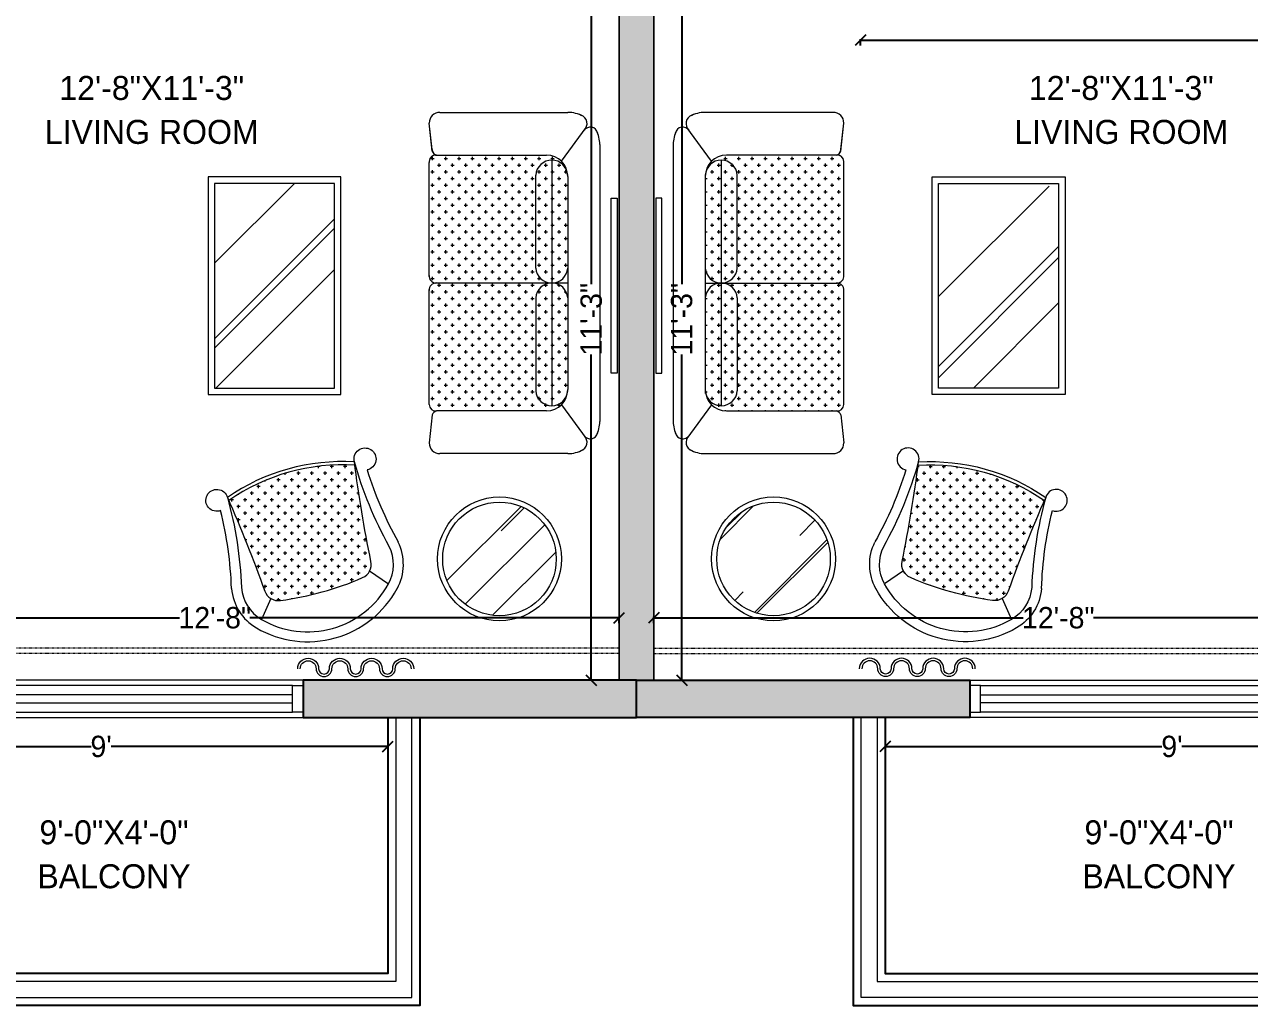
# Model space of a CAD drawing. Header units: inches. Extents: x 18646 to 39869, y 2287 to 7833.
# Drawn here: x 22294.9 to 22524.7, y 3786.6 to 3970.6 of the extents above; entities that cross this region are included whole.
import ezdxf

# ---------------------------------------------------------------- set-up
doc = ezdxf.new("R2010")
doc.units = ezdxf.units.IN
doc.header["$LTSCALE"] = 1.5
doc.header["$MEASUREMENT"] = 0
doc.header["$PDMODE"] = 3
doc.header["$PDSIZE"] = 4
doc.linetypes.add('HIDDEN', pattern=[0.375, 0.25, -0.125])
for name, color, linetype in [('A-WALL', 4, 'Continuous'), ('A-WALL-EXTR', 2, 'Continuous'), ('I-FNSH-DIMS', 7, 'Continuous'), ('I-FURN', 7, 'Continuous'), ('I-Furn Text', 7, 'Continuous'), ('I-GLAZ', 6, 'Continuous'), ('WALL', 4, 'Continuous')]:
    doc.layers.add(name, color=color, linetype=linetype)
doc.layers.add('I-DOOR', color=6, linetype='Continuous', lineweight=20)
doc.styles.add('1 by 8 new', font='GOTHIC.TTF', dxfattribs={"height": 4.5})
doc.styles.add('3 by 16', font='GOTHIC.TTF', dxfattribs={"height": 4})
doc.dimstyles.new('3 by 16', dxfattribs={"dimtxt": 4, "dimasz": 2, "dimexe": 0.18, "dimexo": 0.0625, "dimgap": 0.09, "dimtad": 0, "dimtoh": 1, "dimdec": 0, "dimzin": 0, "dimdsep": 46, "dimlunit": 4, "dimtxsty": '3 by 16', "dimblk": 'OBLIQUE', "dimcen": 0.09, "dimclrd": 256, "dimclrt": 256, "dimadec": 0, "dimazin": 0, "dimtfac": 1, "dimtdec": 0, "dimtofl": 0, "dimtmove": 0, "dimatfit": 3, "dimldrblk": 'OBLIQUE', "dimfxl": 1, "dimfxlon": 1, "dimtolj": 1, "dimtzin": 0, "dimlwd": -1, "dimarcsym": 0})
pattern_1 = [(45, (21368.623, 34202.116), (21.213203, 56.568542), [375, -50, 125, -25]), (45, (21383.295, 34234.467), (-41.18897, 5.83363), [75, -8.25, 150, -18.75]), (45, (21362.435, 34225.981), (80.079843, 103.76792), [200, -35, 100, -25])]
pattern_2 = [(0, (19647.3858, 3489.2102), (1.25, 1.25), [0.625, -1.875]), (90, (19647.6983, 3488.8977), (-1.25, 1.25), [0.625, -1.875])]
pattern_3 = [(225, (17707.447, 36980.3), (-12.727922, -33.9411255), [225, -30, 75, -15]), (225, (17698.643, 36960.89), (24.713382, -3.500179), [45, -4.95, 90, -11.25]), (225, (17711.159, 36965.982), (-48.0479058, -62.260752), [120, -21, 60, -15])]

# ---------------------------------------------------------------- blocks, each defined once
blk = doc.blocks.new('_Oblique')
at = {"color": 0, "linetype": 'ByBlock', "lineweight": -2}
blk.add_line((-0.5, -0.5), (0.5, 0.5), dxfattribs=at)
blk = doc.blocks.new('*D145')
at = {"layer": 'Defpoints', "color": 0, "lineweight": 5, "transparency": 16777216}
for p in [(22406.48, 3859.33), (22254.73, 3855.63), (22406.48, 3855.63)]:
    blk.add_point(p, dxfattribs=at)
at = {"layer": 'I-FNSH-DIMS', "color": 0, "lineweight": -2, "transparency": 16777216}
for p, q in [((22254.73, 3858.33), (22254.73, 3859.51)), ((22406.48, 3858.33), (22406.48, 3859.51))]:
    blk.add_line(p, q, dxfattribs=at)
at = {"layer": 'I-FNSH-DIMS', "transparency": 16777216}
for p, q in [((22254.73, 3859.33), (22324.01, 3859.33)), ((22406.48, 3859.33), (22337.2, 3859.33))]:
    blk.add_line(p, q, dxfattribs=at)
at = {"layer": 'I-FNSH-DIMS', "transparency": 16777216, "xscale": 2, "yscale": 2, "zscale": 2, "rotation": 180}
blk.add_blockref('_Oblique', (22254.73, 3859.33), dxfattribs=at)
at = {"layer": 'I-FNSH-DIMS', "transparency": 16777216, "xscale": 2, "yscale": 2, "zscale": 2}
blk.add_blockref('_Oblique', (22406.48, 3859.33), dxfattribs=at)
at = {"layer": 'I-FNSH-DIMS', "lineweight": 5, "transparency": 16777216, "insert": (22330.61, 3859.33), "char_height": 4, "attachment_point": 5, "style": '3 by 16'}
blk.add_mtext('\\A1;12\'-8"', dxfattribs=at)
blk = doc.blocks.new('*D146')
at = {"layer": 'Defpoints', "color": 0, "lineweight": 5, "transparency": 16777216}
for p in [(22401.25, 3983.04), (22406.48, 3983.04), (22406.48, 3847.62)]:
    blk.add_point(p, dxfattribs=at)
at = {"layer": 'I-FNSH-DIMS', "color": 0, "lineweight": -2, "transparency": 16777216}
for p, q in [((22402.25, 3983.04), (22401.07, 3983.04)), ((22402.25, 3847.62), (22401.07, 3847.62))]:
    blk.add_line(p, q, dxfattribs=at)
at = {"layer": 'I-FNSH-DIMS', "transparency": 16777216}
for p, q in [((22401.25, 3983.04), (22401.25, 3921.93)), ((22401.25, 3847.62), (22401.25, 3908.74))]:
    blk.add_line(p, q, dxfattribs=at)
at = {"layer": 'I-FNSH-DIMS', "transparency": 16777216, "xscale": 2, "yscale": 2, "zscale": 2}
for p, rotation in [((22401.25, 3983.04), 90), ((22401.25, 3847.62), 270)]:
    blk.add_blockref('_Oblique', p, dxfattribs=dict(at, rotation=rotation))
at = {"layer": 'I-FNSH-DIMS', "lineweight": 5, "transparency": 16777216, "insert": (22401.25, 3915.33), "char_height": 4, "attachment_point": 5, "rotation": 90, "style": '3 by 16'}
blk.add_mtext('\\A1;11\'-3"', dxfattribs=at)
blk = doc.blocks.new('GDHHHJ')
at = {"layer": 'I-DOOR', "lineweight": 5}
h = blk.add_hatch(dxfattribs=at)
h.set_pattern_fill('CROSS', color=8, scale=5)
h.set_pattern_definition([(0, (-31775.115, -4860.0791), (1.25, 1.25), [0.625, -1.875]), (90, (-31774.8025, -4860.3916), (-1.25, 1.25), [0.625, -1.875])])
h.paths.add_polyline_path([(0.17, 10.79, 0.355559), (-1.61, 7.85, 0.033), (0, 0, 0.03652), (2.7, -7.59, 0.351603), (5.73, -9.14, -0.018537), (23.76, -6.12, 0.16826), (17.16, 17.54, -0.018537)])
at = {"layer": 'I-DOOR', "color": 8, "lineweight": 5}
blk.add_arc((-13.71, -3.82), 37.54, 356.4872, 34.6917, dxfattribs=at)
at = {"layer": 'I-FURN', "lineweight": 5}
for p, q in [((-1.24, 9.64), (-5.15, 11.41)), ((3.93, -8.89), (1.5, -12.43))]:
    blk.add_line(p, q, dxfattribs=at)
for points in [[(0.65, 17.02, 0.052088), (15.25, 19.06, -2.568097), (17.73, 17.8, -0.059207), (0.8, 15.17, 0.24532), (-5.15, 11.41, 0.421605), (1.5, -12.43, 0.24532), (8.54, -12.57, -0.059207), (24.38, -6.04, -2.568097), (22.91, -8.41, 0.052088), (9.37, -14.23)], [(17.73, 17.8, -0.019176), (0.17, 10.79, 0.355559), (-1.61, 7.85, 0.033), (0, 0, 0.036347), (2.68, -7.56, 0.355559), (5.73, -9.14, -0.019176), (24.38, -6.04)]]:
    blk.add_lwpolyline(points, format="xyb", dxfattribs=at)
for centre, radius, start, end in [((1.43, 7.59), 9.46, 94.7341, 149.8684), ((-13.71, -3.82), 38.16, 356.6648, 34.5141), ((9.8, 2.73), 19.14, 149.8684, 241.3105), ((5.15, -5.76), 9.46, 241.3105, 296.4448)]:
    blk.add_arc(centre, radius, start, end, dxfattribs=at)
blk = doc.blocks.new('*D149')
at = {"layer": 'Defpoints', "color": 0, "lineweight": 5, "transparency": 16777216}
for p in [(22412.98, 3859.33), (22412.98, 3855.63), (22564.73, 3855.63)]:
    blk.add_point(p, dxfattribs=at)
at = {"layer": 'I-FNSH-DIMS', "color": 0, "lineweight": -2, "transparency": 16777216}
for p, q in [((22412.98, 3858.33), (22412.98, 3859.51)), ((22564.73, 3858.33), (22564.73, 3859.51))]:
    blk.add_line(p, q, dxfattribs=at)
at = {"layer": 'I-FNSH-DIMS', "transparency": 16777216}
for p, q in [((22412.98, 3859.33), (22482.26, 3859.33)), ((22564.73, 3859.33), (22495.45, 3859.33))]:
    blk.add_line(p, q, dxfattribs=at)
at = {"layer": 'I-FNSH-DIMS', "transparency": 16777216, "xscale": 2, "yscale": 2, "zscale": 2, "rotation": 180}
blk.add_blockref('_Oblique', (22412.98, 3859.33), dxfattribs=at)
at = {"layer": 'I-FNSH-DIMS', "transparency": 16777216, "xscale": 2, "yscale": 2, "zscale": 2}
blk.add_blockref('_Oblique', (22564.73, 3859.33), dxfattribs=at)
at = {"layer": 'I-FNSH-DIMS', "lineweight": 5, "transparency": 16777216, "insert": (22488.86, 3859.33), "char_height": 4, "attachment_point": 5, "style": '3 by 16'}
blk.add_mtext('\\A1;12\'-8"', dxfattribs=at)
blk = doc.blocks.new('*D150')
at = {"layer": 'Defpoints', "color": 0, "lineweight": 5, "transparency": 16777216}
for p in [(22412.98, 3983.04), (22418.21, 3983.04), (22412.98, 3847.62)]:
    blk.add_point(p, dxfattribs=at)
at = {"layer": 'I-FNSH-DIMS', "color": 0, "lineweight": -2, "transparency": 16777216}
for p, q in [((22417.21, 3983.04), (22418.39, 3983.04)), ((22417.21, 3847.62), (22418.39, 3847.62))]:
    blk.add_line(p, q, dxfattribs=at)
at = {"layer": 'I-FNSH-DIMS', "transparency": 16777216}
for p, q in [((22418.21, 3983.04), (22418.21, 3921.93)), ((22418.21, 3847.62), (22418.21, 3908.74))]:
    blk.add_line(p, q, dxfattribs=at)
at = {"layer": 'I-FNSH-DIMS', "transparency": 16777216, "xscale": 2, "yscale": 2, "zscale": 2}
for p, rotation in [((22418.21, 3983.04), 90), ((22418.21, 3847.62), 270)]:
    blk.add_blockref('_Oblique', p, dxfattribs=dict(at, rotation=rotation))
at = {"layer": 'I-FNSH-DIMS', "lineweight": 5, "transparency": 16777216, "insert": (22418.21, 3915.33), "char_height": 4, "attachment_point": 5, "rotation": 90, "style": '3 by 16'}
blk.add_mtext('\\A1;11\'-3"', dxfattribs=at)
blk = doc.blocks.new('*D154')
at = {"layer": 'Defpoints', "color": 0, "lineweight": 5, "transparency": 16777216}
for p in [(22255.48, 3835.85), (22363.07, 3835.85), (22363.07, 3835.19)]:
    blk.add_point(p, dxfattribs=at)
at = {"layer": 'I-FNSH-DIMS', "color": 0, "lineweight": -2, "transparency": 16777216}
for p, q in [((22255.48, 3835.79), (22255.48, 3835.01)), ((22363.07, 3835.79), (22363.07, 3835.01))]:
    blk.add_line(p, q, dxfattribs=at)
at = {"layer": 'I-FNSH-DIMS', "transparency": 16777216}
for p, q in [((22255.48, 3835.19), (22307.4, 3835.19)), ((22363.07, 3835.19), (22311.15, 3835.19))]:
    blk.add_line(p, q, dxfattribs=at)
at = {"layer": 'I-FNSH-DIMS', "transparency": 16777216, "xscale": 2, "yscale": 2, "zscale": 2, "rotation": 180}
blk.add_blockref('_Oblique', (22255.48, 3835.19), dxfattribs=at)
at = {"layer": 'I-FNSH-DIMS', "transparency": 16777216, "xscale": 2, "yscale": 2, "zscale": 2}
blk.add_blockref('_Oblique', (22363.07, 3835.19), dxfattribs=at)
at = {"layer": 'I-FNSH-DIMS', "lineweight": 5, "transparency": 16777216, "insert": (22309.28, 3835.19), "char_height": 4, "attachment_point": 5, "style": '3 by 16'}
blk.add_mtext("\\A1;9'", dxfattribs=at)
blk = doc.blocks.new('*D156')
at = {"layer": 'Defpoints', "color": 0, "lineweight": 5, "transparency": 16777216}
for p in [(22456.4, 3835.85), (22456.4, 3835.19), (22563.98, 3835.85)]:
    blk.add_point(p, dxfattribs=at)
at = {"layer": 'I-FNSH-DIMS', "color": 0, "lineweight": -2, "transparency": 16777216}
for p, q in [((22456.4, 3835.79), (22456.4, 3835.01)), ((22563.98, 3835.79), (22563.98, 3835.01))]:
    blk.add_line(p, q, dxfattribs=at)
at = {"layer": 'I-FNSH-DIMS', "transparency": 16777216}
for p, q in [((22456.4, 3835.19), (22508.32, 3835.19)), ((22563.98, 3835.19), (22512.06, 3835.19))]:
    blk.add_line(p, q, dxfattribs=at)
at = {"layer": 'I-FNSH-DIMS', "transparency": 16777216, "xscale": 2, "yscale": 2, "zscale": 2, "rotation": 180}
blk.add_blockref('_Oblique', (22456.4, 3835.19), dxfattribs=at)
at = {"layer": 'I-FNSH-DIMS', "transparency": 16777216, "xscale": 2, "yscale": 2, "zscale": 2}
blk.add_blockref('_Oblique', (22563.98, 3835.19), dxfattribs=at)
at = {"layer": 'I-FNSH-DIMS', "lineweight": 5, "transparency": 16777216, "insert": (22510.19, 3835.19), "char_height": 4, "attachment_point": 5, "style": '3 by 16'}
blk.add_mtext("\\A1;9'", dxfattribs=at)
blk = doc.blocks.new('*D157')
at = {"layer": 'Defpoints', "color": 0, "lineweight": 5, "transparency": 16777216}
for p in [(22766.23, 3967.66), (22451.73, 3960.58), (22766.23, 3960.58)]:
    blk.add_point(p, dxfattribs=at)
at = {"layer": 'I-FNSH-DIMS', "color": 0, "lineweight": -2, "transparency": 16777216}
for p, q in [((22451.73, 3966.66), (22451.73, 3967.84)), ((22766.23, 3966.66), (22766.23, 3967.84))]:
    blk.add_line(p, q, dxfattribs=at)
at = {"layer": 'I-FNSH-DIMS', "transparency": 16777216}
for p, q in [((22451.73, 3967.66), (22602.08, 3967.66)), ((22766.23, 3967.66), (22615.89, 3967.66))]:
    blk.add_line(p, q, dxfattribs=at)
at = {"layer": 'I-FNSH-DIMS', "transparency": 16777216, "xscale": 2, "yscale": 2, "zscale": 2, "rotation": 180}
blk.add_blockref('_Oblique', (22451.73, 3967.66), dxfattribs=at)
at = {"layer": 'I-FNSH-DIMS', "transparency": 16777216, "xscale": 2, "yscale": 2, "zscale": 2}
blk.add_blockref('_Oblique', (22766.23, 3967.66), dxfattribs=at)
at = {"layer": 'I-FNSH-DIMS', "lineweight": 5, "transparency": 16777216, "insert": (22608.98, 3967.66), "char_height": 4, "attachment_point": 5, "style": '3 by 16'}
blk.add_mtext('\\A1;26\'-3"', dxfattribs=at)

msp = doc.modelspace()

# ---------------------------------------------------------------- hatches: boundary and pattern name
at = {"layer": 'A-WALL', "lineweight": 5, "transparency": 33554636}
h = msp.add_hatch(color=8, dxfattribs=at)
h.dxf.hatch_style = 1
h.paths.add_polyline_path([(22406.48, 3847.62), (22412.98, 3847.62), (22412.98, 4082.04), (22406.48, 4082.04)])
h = msp.add_hatch(color=8, dxfattribs=at)
h.dxf.hatch_style = 1
h.paths.add_polyline_path([(22412.98, 3847.62), (22406.48, 3847.62), (22406.48, 4082.04), (22412.98, 4082.04)])
h = msp.add_hatch(color=8, dxfattribs=at)
h.dxf.hatch_style = 1
h.paths.add_polyline_path([(22409.73, 3840.62), (22409.73, 3847.62), (22347.22, 3847.62), (22347.22, 3840.62)])
h = msp.add_hatch(color=8, dxfattribs=at)
h.dxf.hatch_style = 1
h.paths.add_polyline_path([(22409.73, 3840.62), (22409.73, 3847.62), (22472.24, 3847.62), (22472.24, 3840.62)])
at = {"layer": 'I-DOOR', "lineweight": 5, "transparency": 33554636}
h = msp.add_hatch(dxfattribs=at)
h.set_pattern_fill('CROSS', color=8, scale=5)
h.set_pattern_definition(pattern_2)
h.paths.add_polyline_path([(22390.83, 3901.9, 0.888741), (22396.8, 3901.61, -0.376275), (22392.83, 3898.13), (22372.24, 3898.13, -0.412553), (22370.83, 3899.32), (22370.83, 3920.94, -0.365744), (22372.03, 3922.13), (22393.83, 3922.13, 0.394163), (22390.83, 3919.33)])
h.paths.add_polyline_path([(22393.83, 3899.1, -0.394163), (22390.83, 3901.9), (22390.83, 3919.33, -0.394163), (22393.83, 3922.13)], flags=17)
h.paths.add_polyline_path([(22396.83, 3902.13, -0.032823), (22396.8, 3901.61, -0.36627), (22393.83, 3899.1), (22393.83, 3922.13, -0.394163), (22396.83, 3919.33)])
h.paths.add_polyline_path([(22396.83, 3924.93, -0.394163), (22393.83, 3922.13), (22393.83, 3945.16, -0.36627), (22396.8, 3942.65, -0.032823), (22396.83, 3942.13)])
h.paths.add_polyline_path([(22393.83, 3922.13, -0.394163), (22390.83, 3924.93), (22390.83, 3942.36, -0.394163), (22393.83, 3945.16)], flags=17)
h.paths.add_polyline_path([(22390.83, 3924.93, 0.394163), (22393.83, 3922.13), (22372.24, 3922.13, 0.040671), (22372.03, 3922.13, -0.365744), (22370.83, 3923.32), (22370.83, 3944.72, -0.415876), (22372.03, 3946.13), (22392.83, 3946.13, -0.376275), (22396.8, 3942.65, 0.888741), (22390.83, 3942.36)])
h = msp.add_hatch(dxfattribs=at)
h.set_pattern_fill('CROSS', color=8, scale=5)
h.set_pattern_definition(pattern_2)
h.paths.add_polyline_path([(22428.63, 3901.9, -0.888741), (22422.67, 3901.61, 0.376275), (22426.63, 3898.13), (22447.23, 3898.13, 0.412553), (22448.63, 3899.32), (22448.63, 3920.94, 0.365744), (22447.44, 3922.13), (22425.63, 3922.13, -0.394163), (22428.63, 3919.33)])
h.paths.add_polyline_path([(22425.63, 3899.1, 0.394163), (22428.63, 3901.9), (22428.63, 3919.33, 0.394163), (22425.63, 3922.13)], flags=17)
h.paths.add_polyline_path([(22422.63, 3902.13, 0.032823), (22422.67, 3901.61, 0.36627), (22425.63, 3899.1), (22425.63, 3922.13, 0.394163), (22422.63, 3919.33)])
h.paths.add_polyline_path([(22422.63, 3924.93, 0.394163), (22425.63, 3922.13), (22425.63, 3945.16, 0.36627), (22422.67, 3942.65, 0.032823), (22422.63, 3942.13)])
h.paths.add_polyline_path([(22425.63, 3922.13, 0.394163), (22428.63, 3924.93), (22428.63, 3942.36, 0.394163), (22425.63, 3945.16)], flags=17)
h.paths.add_polyline_path([(22428.63, 3924.93, -0.394163), (22425.63, 3922.13), (22447.23, 3922.13, -0.040671), (22447.44, 3922.13, 0.365744), (22448.63, 3923.32), (22448.63, 3944.72, 0.415876), (22447.44, 3946.13), (22426.63, 3946.13, 0.376275), (22422.67, 3942.65, -0.888741), (22428.63, 3942.36)])
at = {"layer": 'I-FURN', "lineweight": 5, "transparency": 33554636}
h = msp.add_hatch(dxfattribs=at)
h.set_pattern_fill('AR-RROOF', color=252, scale=25, angle=45, style=0)
h.set_pattern_definition(pattern_1)
h.paths.add_polyline_path([(22330.54, 3940.82), (22330.54, 3902.42), (22353.05, 3902.42), (22353.05, 3940.82)])
h = msp.add_hatch(dxfattribs=at)
h.set_pattern_fill('AR-RROOF', color=252, scale=25, angle=45, style=0)
h.set_pattern_definition(pattern_1)
h.paths.add_polyline_path([(22488.93, 3940.82), (22488.93, 3902.42), (22466.42, 3902.42), (22466.42, 3940.82)])
h = msp.add_hatch(dxfattribs=at)
h.set_pattern_fill('AR-RROOF', color=252, scale=15, angle=-135, style=0)
h.set_pattern_definition(pattern_3)
edge = h.paths.add_edge_path()
edge.add_arc((22384.02, 3870.38), 10.65, 0, 360)
h = msp.add_hatch(dxfattribs=at)
h.set_pattern_fill('AR-RROOF', color=252, scale=15, angle=-135, style=0)
h.set_pattern_definition(pattern_3)
edge = h.paths.add_edge_path()
edge.add_arc((22435.44, 3870.38), 10.65, 0, 360)

# ---------------------------------------------------------------- linework, layer by layer
at = {"layer": 'A-WALL', "lineweight": 5, "transparency": 33554636}
for points in [[(22406.48, 3847.62), (22412.98, 3847.62), (22412.98, 4082.04), (22406.48, 4082.04)], [(22412.98, 3847.62), (22406.48, 3847.62), (22406.48, 4082.04), (22412.98, 4082.04)], [(22250.98, 3840.62), (22250.98, 3788.12), (22367.57, 3788.12), (22367.57, 3840.62), (22364.57, 3840.62), (22364.57, 3791.12), (22253.98, 3791.12), (22253.98, 3840.62)], [(22568.48, 3840.62), (22568.48, 3788.12), (22451.9, 3788.12), (22451.9, 3840.62), (22454.9, 3840.62), (22454.9, 3791.12), (22565.48, 3791.12), (22565.48, 3840.62)]]:
    msp.add_lwpolyline(points, close=True, dxfattribs=at)
at = {"layer": 'A-WALL-EXTR', "color": 8, "linetype": 'HIDDEN', "lineweight": 5, "ltscale": 0.1, "transparency": 33554636}
for p, q in [((22406.48, 3853.62), (22254.73, 3853.62)), ((22406.48, 3852.62), (22254.73, 3852.62)), ((22412.98, 3853.62), (22564.73, 3853.62)), ((22412.98, 3852.62), (22564.73, 3852.62))]:
    msp.add_line(p, q, dxfattribs=at)
for points in [[(22369.1, 3840.62), (22369.1, 3786.62), (22249.51, 3786.62), (22249.51, 3840.62)], [(22450.43, 3840.62), (22450.43, 3786.62), (22570.01, 3786.62), (22570.01, 3840.62)]]:
    msp.add_lwpolyline(points, dxfattribs=at)
at = {"layer": 'I-FURN', "lineweight": 5, "transparency": 33554636}
for p, q in [((22372.83, 3954.13), (22396.83, 3954.13)), ((22446.63, 3954.13), (22422.63, 3954.13)), ((22371.42, 3946.88), (22370.83, 3952.13)), ((22371.39, 3947.18), (22370.83, 3952.13)), ((22395.66, 3944.96), (22400.28, 3951.28)), ((22423.8, 3944.96), (22419.19, 3951.28)), ((22448.04, 3946.88), (22448.63, 3952.13)), ((22448.08, 3947.18), (22448.63, 3952.13)), ((22402.83, 3948.13), (22402.83, 3896.13)), ((22402.83, 3948.13), (22402.83, 3896.13)), ((22416.63, 3948.13), (22416.63, 3896.13)), ((22416.63, 3948.13), (22416.63, 3896.13)), ((22370.83, 3923.32), (22370.83, 3944.72)), ((22372.03, 3946.13), (22392.83, 3946.13)), ((22393.83, 3945.16), (22393.83, 3899.1)), ((22425.63, 3945.16), (22425.63, 3899.1)), ((22447.44, 3946.13), (22426.63, 3946.13)), ((22448.63, 3923.32), (22448.63, 3944.72)), ((22390.83, 3924.93), (22390.83, 3942.36)), ((22396.83, 3942.13), (22396.83, 3902.13)), ((22422.63, 3942.13), (22422.63, 3902.13)), ((22428.63, 3924.93), (22428.63, 3942.36)), ((22370.83, 3899.32), (22370.83, 3920.94)), ((22396.83, 3922.13), (22372.03, 3922.13)), ((22422.63, 3922.13), (22447.44, 3922.13)), ((22448.63, 3899.32), (22448.63, 3920.94)), ((22390.83, 3919.33), (22390.83, 3901.9)), ((22428.63, 3919.33), (22428.63, 3901.9)), ((22392.83, 3898.13), (22372.24, 3898.13)), ((22395.66, 3899.3), (22400.28, 3892.98)), ((22423.8, 3899.3), (22419.19, 3892.98)), ((22426.63, 3898.13), (22447.23, 3898.13)), ((22371.42, 3897.38), (22370.83, 3892.13)), ((22448.04, 3897.38), (22448.63, 3892.13)), ((22396.83, 3890.13), (22372.83, 3890.13)), ((22422.63, 3890.13), (22446.63, 3890.13))]:
    msp.add_line(p, q, dxfattribs=at)
for points in [[(22329.34, 3942.02), (22329.34, 3901.22), (22354.25, 3901.22), (22354.25, 3942.02)], [(22490.13, 3942.02), (22490.13, 3901.22), (22465.22, 3901.22), (22465.22, 3942.02)]]:
    msp.add_lwpolyline(points, close=True, dxfattribs=at)
at = {"layer": 'I-FURN', "color": 252, "lineweight": 5, "transparency": 33554636}
for points in [[(22330.54, 3940.82), (22330.54, 3902.42), (22353.05, 3902.42), (22353.05, 3940.82)], [(22488.93, 3940.82), (22488.93, 3902.42), (22466.42, 3902.42), (22466.42, 3940.82)]]:
    msp.add_lwpolyline(points, close=True, dxfattribs=at)
at = {"layer": 'I-FURN', "lineweight": 5, "transparency": 33554636, "elevation": 0}
for points in [[(22405, 3905.24), (22405, 3938.06), (22406.13, 3938.06), (22406.13, 3905.24)], [(22414.47, 3905.24), (22414.47, 3938.06), (22413.33, 3938.06), (22413.33, 3905.24)]]:
    msp.add_lwpolyline(points, close=True, dxfattribs=at)
at = {"layer": 'I-FURN', "lineweight": 5, "transparency": 33554636}
for points in [[(22346.16, 3849.79, -1), (22350.09, 3849.79, 1), (22352.11, 3849.79, -1), (22356.04, 3849.79, 1), (22358.06, 3849.79, -1), (22361.99, 3849.79, 1), (22364, 3849.79, -1), (22367.93, 3849.79, -1)], [(22346.64, 3849.79, -1), (22349.62, 3849.79, 1), (22352.59, 3849.79, -1), (22355.56, 3849.79, 1), (22358.53, 3849.79, -1), (22361.51, 3849.79, 1), (22364.48, 3849.79, -1), (22367.45, 3849.79)], [(22473.3, 3849.79, 1), (22469.37, 3849.79, -1), (22467.36, 3849.79, 1), (22463.43, 3849.79, -1), (22461.41, 3849.79, 1), (22457.48, 3849.79, -1), (22455.46, 3849.79, 1), (22451.53, 3849.79, 1)], [(22472.82, 3849.79, 1), (22469.85, 3849.79, -1), (22466.88, 3849.79, 1), (22463.9, 3849.79, -1), (22460.93, 3849.79, 1), (22457.96, 3849.79, -1), (22454.99, 3849.79, 1), (22452.01, 3849.79)]]:
    msp.add_lwpolyline(points, format="xyb", dxfattribs=at)
for centre in [(22384.02, 3870.38), (22435.44, 3870.38)]:
    msp.add_circle(centre, 11.62, dxfattribs=at)
at = {"layer": 'I-FURN', "color": 252, "lineweight": 5, "transparency": 33554636}
for centre in [(22384.02, 3870.38), (22435.44, 3870.38)]:
    msp.add_circle(centre, 10.65, dxfattribs=at)
at = {"layer": 'I-FURN', "lineweight": 5, "transparency": 33554636}
for centre, radius, start, end in [((22372.83, 3952.13), 2, 90, 180), ((22372.83, 3952.13), 2, 90, 180), ((22396.83, 3948.13), 6, 61.3476, 90), ((22398.79, 3952.02), 1.66, 313.9801, 70.2974), ((22420.68, 3952.02), 1.66, 109.7026, 226.0199), ((22422.63, 3948.13), 6, 90, 118.6524), ((22446.63, 3952.13), 2, 0, 90), ((22446.63, 3952.13), 2, 0, 90), ((22401.06, 3949.94), 1.43, 12.213, 146.1098), ((22401.06, 3949.94), 1.43, 12.213, 146.1098), ((22401.06, 3949.94), 1.43, 12.213, 146.1098), ((22418.41, 3949.94), 1.43, 33.8902, 167.787), ((22418.41, 3949.94), 1.43, 33.8902, 167.787), ((22418.41, 3949.94), 1.43, 33.8902, 167.787), ((22396.83, 3948.13), 6, 0, 25.6936), ((22422.63, 3948.13), 6, 154.3064, 180), ((22372.41, 3947.14), 1.02, 177.964, 260.2174), ((22372.41, 3947.14), 1.02, 194.8628, 260.2174), ((22447.05, 3947.14), 1.02, 279.7826, 2.036), ((22447.05, 3947.14), 1.02, 279.7826, 345.1372), ((22372.13, 3944.83), 1.31, 85.342, 175.0169), ((22372.13, 3944.83), 1.31, 94.658, 184.9831), ((22393.83, 3942.16), 3.01, 3.9499, 176.0501), ((22392.83, 3942.13), 4, 0, 90), ((22426.63, 3942.13), 4, 90, 180), ((22425.63, 3942.16), 3.01, 3.9499, 176.0501), ((22447.33, 3944.83), 1.31, 4.9831, 94.658), ((22447.33, 3944.83), 1.31, 355.0169, 85.342), ((22372.13, 3923.43), 1.31, 175.0169, 265.342), ((22393.83, 3925.14), 3.01, 183.9499, 356.0501), ((22425.63, 3925.14), 3.01, 183.9499, 356.0501), ((22447.33, 3923.43), 1.31, 274.658, 4.9831), ((22372.13, 3920.83), 1.31, 85.342, 184.9831), ((22393.83, 3919.12), 3.01, 3.9499, 176.0501), ((22425.63, 3919.12), 3.01, 3.9499, 176.0501), ((22447.33, 3920.83), 1.31, 355.0169, 94.658), ((22393.83, 3902.11), 3.01, 183.9499, 356.0501), ((22392.83, 3902.13), 4, 270, 0), ((22426.63, 3902.13), 4, 180, 270), ((22425.63, 3902.11), 3.01, 183.9499, 356.0501), ((22372.13, 3899.43), 1.31, 184.9831, 274.658), ((22372.41, 3897.12), 1.02, 99.7826, 165.1372), ((22447.33, 3899.43), 1.31, 265.342, 355.0169), ((22447.05, 3897.12), 1.02, 14.8628, 80.2174), ((22396.83, 3896.13), 6, 334.3064, 0), ((22422.63, 3896.13), 6, 180, 205.6936), ((22398.79, 3892.25), 1.66, 289.7026, 46.0199), ((22401.06, 3894.33), 1.43, 213.8902, 347.787), ((22401.06, 3894.33), 1.43, 213.8902, 347.787), ((22401.06, 3894.33), 1.43, 213.8902, 347.787), ((22418.41, 3894.33), 1.43, 192.213, 326.1098), ((22418.41, 3894.33), 1.43, 192.213, 326.1098), ((22418.41, 3894.33), 1.43, 192.213, 326.1098), ((22420.68, 3892.25), 1.66, 133.9801, 250.2974), ((22372.83, 3892.13), 2, 180, 270), ((22446.63, 3892.13), 2, 270, 0), ((22396.83, 3896.13), 6, 270, 298.6524), ((22422.63, 3896.13), 6, 241.3476, 270)]:
    msp.add_arc(centre, radius, start, end, dxfattribs=at)
at = {"layer": 'I-GLAZ', "color": 6, "lineweight": 5, "ltscale": 0.05, "transparency": 33554636}
for points in [[(22347.22, 3840.62), (22347.22, 3847.62), (22275.22, 3847.62), (22275.22, 3840.62)], [(22472.24, 3840.62), (22472.24, 3847.62), (22544.24, 3847.62), (22544.24, 3840.62)], [(22277.22, 3846.62), (22277.22, 3841.62), (22345.22, 3841.62), (22345.22, 3846.62)], [(22347.22, 3846.62), (22347.22, 3841.62), (22345.22, 3841.62), (22345.22, 3846.62)], [(22472.24, 3846.62), (22472.24, 3841.62), (22474.24, 3841.62), (22474.24, 3846.62)], [(22542.24, 3846.62), (22542.24, 3841.62), (22474.24, 3841.62), (22474.24, 3846.62)], [(22345.22, 3844.87), (22277.22, 3844.87), (22277.22, 3843.37), (22345.22, 3843.37)], [(22474.24, 3844.87), (22542.24, 3844.87), (22542.24, 3843.37), (22474.24, 3843.37)]]:
    msp.add_lwpolyline(points, close=True, dxfattribs=at)
at = {"layer": 'WALL', "ltscale": 0.1, "transparency": 33554636}
for points in [[(22409.73, 3840.62), (22409.73, 3847.62), (22347.22, 3847.62), (22347.22, 3840.62)], [(22409.73, 3840.62), (22409.73, 3847.62), (22472.24, 3847.62), (22472.24, 3840.62)]]:
    msp.add_lwpolyline(points, close=True, dxfattribs=at)
for points in [[(22369.07, 3840.62), (22369.07, 3786.62), (22249.48, 3786.62), (22249.48, 3840.62)], [(22363.07, 3840.62), (22363.07, 3792.62), (22255.48, 3792.62), (22255.48, 3840.62)], [(22450.4, 3840.62), (22450.4, 3786.62), (22569.98, 3786.62), (22569.98, 3840.62)], [(22456.4, 3840.62), (22456.4, 3792.62), (22563.98, 3792.62), (22563.98, 3840.62)]]:
    msp.add_lwpolyline(points, dxfattribs=at)

# ---------------------------------------------------------------- block references
at = {"layer": 'I-FURN', "lineweight": 5, "transparency": 33554636, "rotation": 90.00000000000001}
msp.add_blockref('GDHHHJ', (22350.77, 3864.19), dxfattribs=at)
at = {"layer": 'I-FURN', "lineweight": 5, "transparency": 33554636, "xscale": -1, "rotation": 270}
msp.add_blockref('GDHHHJ', (22468.7, 3864.19), dxfattribs=at)

# ---------------------------------------------------------------- texts
at = {"layer": 'I-Furn Text', "lineweight": 5, "transparency": 33554636, "char_height": 4.5, "width": 50.4719, "attachment_point": 8, "style": '1 by 8 new'}
for s, insert in [('12\'-8"X11\'-3"', (22318.78, 3956.4)), ('12\'-8"X11\'-3"', (22500.68, 3956.4)), ('LIVING ROOM', (22318.78, 3948.16)), ('LIVING ROOM', (22500.68, 3948.16)), ('9\'-0"X4\'-0"', (22311.7, 3816.79)), ('9\'-0"X4\'-0"', (22507.76, 3816.79)), ('BALCONY', (22311.7, 3808.55)), ('BALCONY', (22507.76, 3808.55))]:
    msp.add_mtext(s, dxfattribs=dict(at, insert=insert))

# ---------------------------------------------------------------- dimensions: what is measured, and where the dimension line sits
at = {"layer": 'I-FNSH-DIMS', "lineweight": 5, "transparency": 33554636}
for base, p1, p2, angle, picture, middle in [((22401.25, 3983.04), (22406.48, 3847.62), (22406.48, 3983.04), 270, '*D146', (22401.25, 3915.33)), ((22418.21, 3983.04), (22412.98, 3847.62), (22412.98, 3983.04), 270, '*D150', (22418.21, 3915.33)), ((22412.98, 3859.33), (22564.73, 3855.63), (22412.98, 3855.63), 180, '*D149', (22488.86, 3859.33)), ((22363.07, 3835.19), (22255.48, 3835.85), (22363.07, 3835.85), 180, '*D154', (22309.28, 3835.19))]:
    dim = msp.add_linear_dim(base=base, p1=p1, p2=p2, angle=angle, dimstyle='3 by 16', dxfattribs=at)
    dim.commit()
    dim.dimension.update_dxf_attribs({"geometry": picture, "text_midpoint": middle})
for base, p1, p2, picture, middle in [((22766.23305518, 3967.65702725), (22451.73305518, 3960.58029747), (22766.23305518, 3960.58029747), '*D157', (22608.98305518, 3967.65702725)), ((22406.48, 3859.33), (22254.73, 3855.63), (22406.48, 3855.63), '*D145', (22330.61, 3859.33)), ((22456.4, 3835.19), (22563.98, 3835.85), (22456.4, 3835.85), '*D156', (22510.19, 3835.19))]:
    dim = msp.add_linear_dim(base=base, p1=p1, p2=p2, dimstyle='3 by 16', dxfattribs=at)
    dim.commit()
    dim.dimension.update_dxf_attribs({"geometry": picture, "text_midpoint": middle})

doc.saveas('drawing.dxf')
